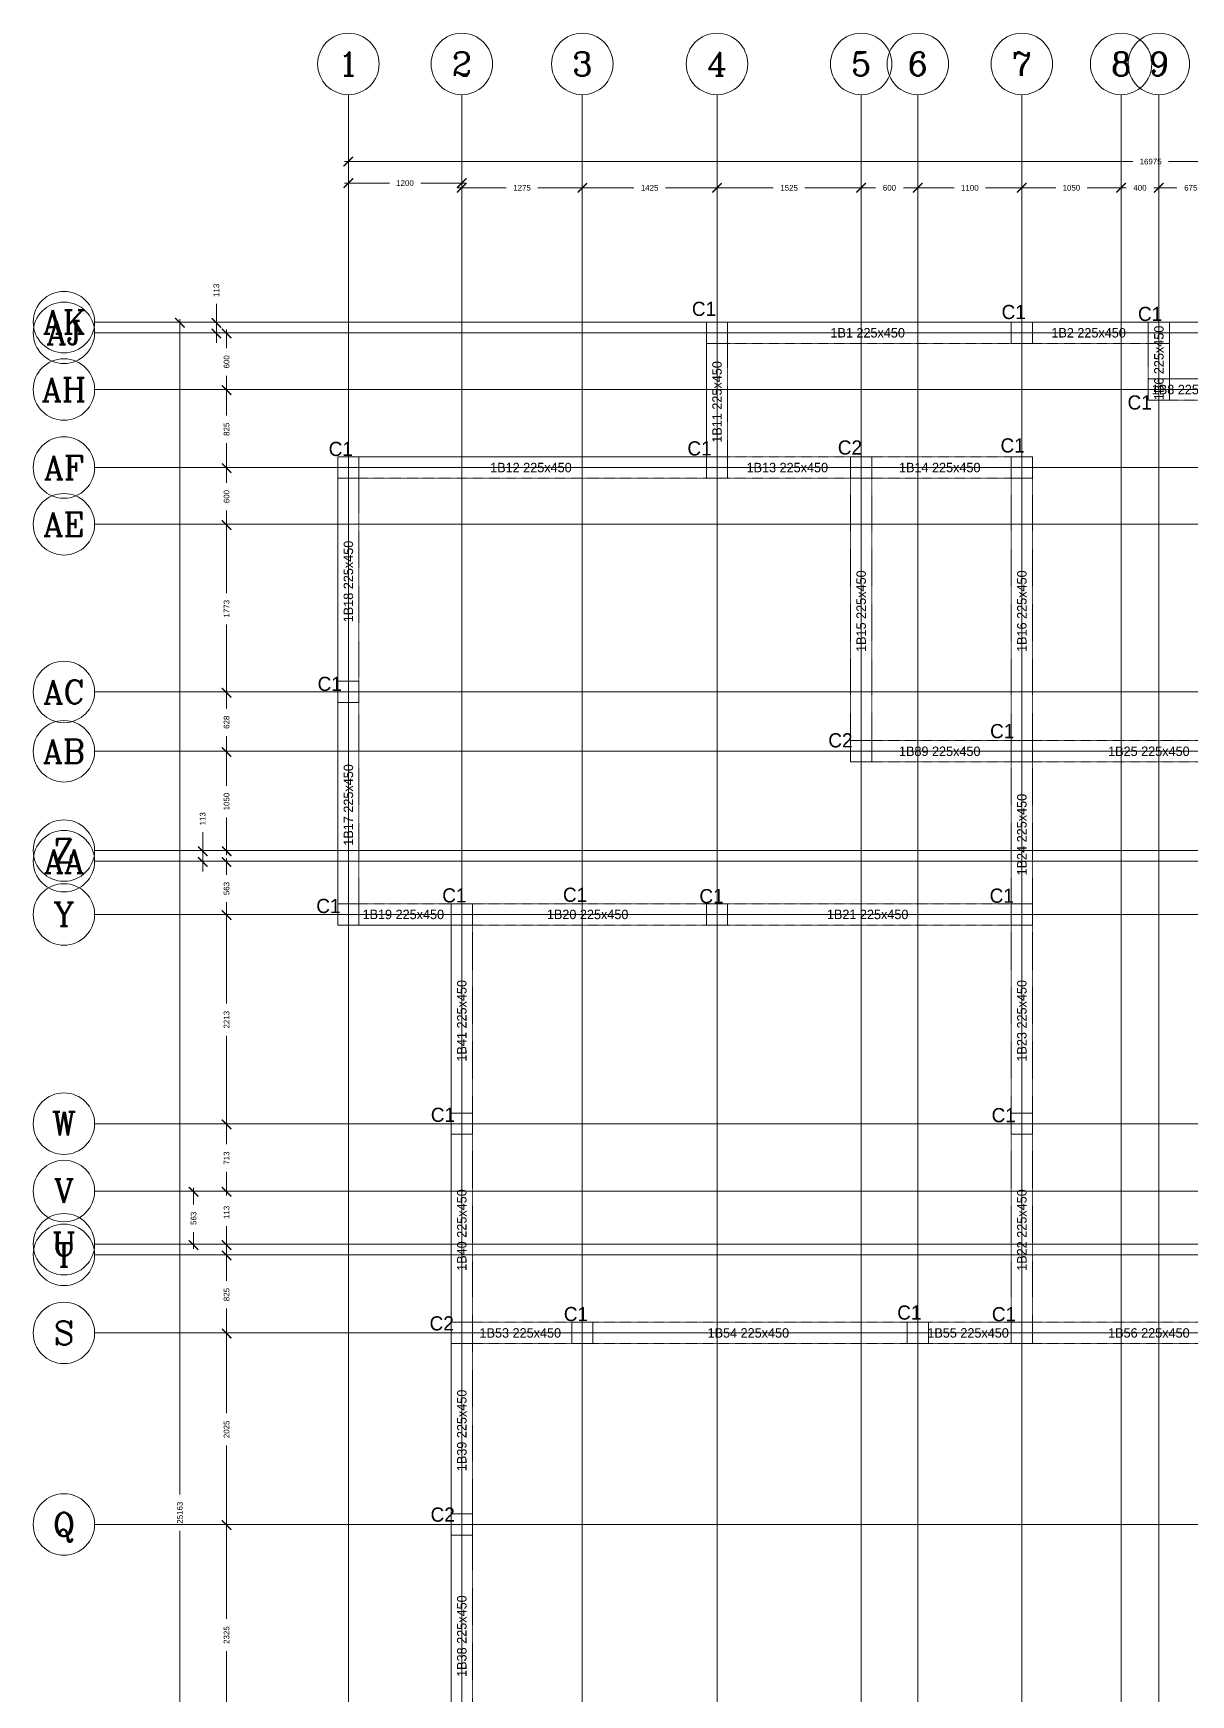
# Model space of a CAD drawing. Header units: inches. Extents: x 63905 to 122805, y 38716 to 73428.
# Drawn here: x 63905 to 76152, y 55669 to 73237 of the extents above; entities that cross this region are included whole.
import ezdxf
from ezdxf.enums import TextEntityAlignment as Align

# ---------------------------------------------------------------- set-up
doc = ezdxf.new("R2010")
doc.units = ezdxf.units.IN
doc.header["$MEASUREMENT"] = 0
doc.linetypes.add('CENTER2', pattern=[0.7, 0.5, -0.1, 0, -0.1])
doc.linetypes.add('HIDDEN2', pattern=[0.1875, 0.125, -0.0625])
doc.layers.get('Defpoints').update_dxf_attribs({"lineweight": 9})
for name, color, linetype, lineweight in [('Axis_1', 8, 'CENTER2', 0), ('Axis_2', 8, 'CENTER2', 0), ('AxisBalloons_1', 150, 'ByLayer', 0), ('AxisBalloons_2', 150, 'ByLayer', 0), ('AxisText_1', 18, 'ByLayer', 0), ('AxisText_2', 18, 'ByLayer', 0), ('Beam', 3, 'HIDDEN2', 0), ('BeamText', 5, 'ByLayer', 0), ('Column', 1, 'ByLayer', 0), ('ELMLAB', 2, 'Continuous', 0)]:
    doc.layers.add(name, color=color, linetype=linetype, lineweight=lineweight)
doc.styles.add('AxisText_1', font='ROMANC', dxfattribs={"height": 50})
doc.styles.add('AxisText_2', font='ROMANC', dxfattribs={"height": 50})
doc.styles.add('BeamText', font='TXT', dxfattribs={"height": 1000})
doc.styles.add('FootingText', font='TXT', dxfattribs={"height": 1500})
doc.styles.get("Standard").update_dxf_attribs({"font": 'arial.ttf'})
doc.dimstyles.new('DAMMY D', dxfattribs={"dimtxt": 60, "dimasz": 100, "dimexe": 100, "dimexo": 100, "dimgap": 80, "dimtad": 0, "dimdec": 0, "dimtxsty": 'Standard', "dimblk": 'ARCHTICK', "dimcen": 2.5, "dimdle": 40, "dimse1": 1, "dimse2": 1, "dimclrd": 7, "dimclre": 256, "dimclrt": 7, "dimadec": 0, "dimazin": 0, "dimtfac": 1, "dimtdec": 0, "dimtmove": 0, "dimatfit": 3, "dimldrblk": 'ARCHTICK', "dimfxl": 0.18, "dimlwd": -1, "dimlwe": -1, "dimarcsym": 0})

# ---------------------------------------------------------------- blocks, each defined once
blk = doc.blocks.new('_ArchTick')
at = {"color": 0, "linetype": 'ByBlock', "const_width": 0.15}
blk.add_lwpolyline([(-0.5, -0.5), (0.5, 0.5)], dxfattribs=at)
blk = doc.blocks.new('*D87')
at = {"layer": 'Defpoints', "color": 0, "transparency": 16777216}
for p in [(67239, 72580), (68439, 72580), (68439, 71653)]:
    blk.add_point(p, dxfattribs=at)
at = {"layer": 'ELMLAB', "color": 7, "transparency": 16777216}
for p, q in [((67199, 71653), (67673, 71653)), ((68479, 71653), (68006, 71653))]:
    blk.add_line(p, q, dxfattribs=at)
at = {"layer": 'ELMLAB', "color": 7, "transparency": 16777216, "xscale": 100, "yscale": 100, "zscale": 100, "rotation": 180}
blk.add_blockref('_ArchTick', (67239, 71653), dxfattribs=at)
at = {"layer": 'ELMLAB', "color": 7, "transparency": 16777216, "xscale": 100, "yscale": 100, "zscale": 100}
blk.add_blockref('_ArchTick', (68439, 71653), dxfattribs=at)
at = {"layer": 'ELMLAB', "color": 7, "transparency": 16777216, "insert": (67839, 71653), "char_height": 60, "attachment_point": 5}
blk.add_mtext('1200', dxfattribs=at)
blk = doc.blocks.new('*D88')
at = {"layer": 'Defpoints', "color": 0, "transparency": 16777216}
for p in [(68439, 72580), (69714, 72580), (69714, 71603)]:
    blk.add_point(p, dxfattribs=at)
at = {"layer": 'ELMLAB', "color": 7, "transparency": 16777216}
for p, q in [((68399, 71603), (68910, 71603)), ((69754, 71603), (69244, 71603))]:
    blk.add_line(p, q, dxfattribs=at)
at = {"layer": 'ELMLAB', "color": 7, "transparency": 16777216, "xscale": 100, "yscale": 100, "zscale": 100, "rotation": 180}
blk.add_blockref('_ArchTick', (68439, 71603), dxfattribs=at)
at = {"layer": 'ELMLAB', "color": 7, "transparency": 16777216, "xscale": 100, "yscale": 100, "zscale": 100}
blk.add_blockref('_ArchTick', (69714, 71603), dxfattribs=at)
at = {"layer": 'ELMLAB', "color": 7, "transparency": 16777216, "insert": (69077, 71603), "char_height": 60, "attachment_point": 5}
blk.add_mtext('1275', dxfattribs=at)
blk = doc.blocks.new('*D89')
at = {"layer": 'Defpoints', "color": 0, "transparency": 16777216}
for p in [(69714, 72580), (71139, 72580), (71139, 71603)]:
    blk.add_point(p, dxfattribs=at)
at = {"layer": 'ELMLAB', "color": 7, "transparency": 16777216}
for p, q in [((69674, 71603), (70260, 71603)), ((71179, 71603), (70594, 71603))]:
    blk.add_line(p, q, dxfattribs=at)
at = {"layer": 'ELMLAB', "color": 7, "transparency": 16777216, "xscale": 100, "yscale": 100, "zscale": 100, "rotation": 180}
blk.add_blockref('_ArchTick', (69714, 71603), dxfattribs=at)
at = {"layer": 'ELMLAB', "color": 7, "transparency": 16777216, "xscale": 100, "yscale": 100, "zscale": 100}
blk.add_blockref('_ArchTick', (71139, 71603), dxfattribs=at)
at = {"layer": 'ELMLAB', "color": 7, "transparency": 16777216, "insert": (70427, 71603), "char_height": 60, "attachment_point": 5}
blk.add_mtext('1425', dxfattribs=at)
blk = doc.blocks.new('*D90')
at = {"layer": 'Defpoints', "color": 0, "transparency": 16777216}
for p in [(71139, 72580), (72664, 72580), (72664, 71603)]:
    blk.add_point(p, dxfattribs=at)
at = {"layer": 'ELMLAB', "color": 7, "transparency": 16777216}
for p, q in [((71099, 71603), (71735, 71603)), ((72704, 71603), (72069, 71603))]:
    blk.add_line(p, q, dxfattribs=at)
at = {"layer": 'ELMLAB', "color": 7, "transparency": 16777216, "xscale": 100, "yscale": 100, "zscale": 100, "rotation": 180}
blk.add_blockref('_ArchTick', (71139, 71603), dxfattribs=at)
at = {"layer": 'ELMLAB', "color": 7, "transparency": 16777216, "xscale": 100, "yscale": 100, "zscale": 100}
blk.add_blockref('_ArchTick', (72664, 71603), dxfattribs=at)
at = {"layer": 'ELMLAB', "color": 7, "transparency": 16777216, "insert": (71902, 71603), "char_height": 60, "attachment_point": 5}
blk.add_mtext('1525', dxfattribs=at)
blk = doc.blocks.new('*D91')
at = {"layer": 'Defpoints', "color": 0, "transparency": 16777216}
for p in [(72664, 72580), (73264, 72580), (73264, 71603)]:
    blk.add_point(p, dxfattribs=at)
at = {"layer": 'ELMLAB', "color": 7, "transparency": 16777216}
for p, q in [((72624, 71603), (72818, 71603)), ((73304, 71603), (73111, 71603))]:
    blk.add_line(p, q, dxfattribs=at)
at = {"layer": 'ELMLAB', "color": 7, "transparency": 16777216, "xscale": 100, "yscale": 100, "zscale": 100, "rotation": 180}
blk.add_blockref('_ArchTick', (72664, 71603), dxfattribs=at)
at = {"layer": 'ELMLAB', "color": 7, "transparency": 16777216, "xscale": 100, "yscale": 100, "zscale": 100}
blk.add_blockref('_ArchTick', (73264, 71603), dxfattribs=at)
at = {"layer": 'ELMLAB', "color": 7, "transparency": 16777216, "insert": (72964, 71603), "char_height": 60, "attachment_point": 5}
blk.add_mtext('600', dxfattribs=at)
blk = doc.blocks.new('*D92')
at = {"layer": 'Defpoints', "color": 0, "transparency": 16777216}
for p in [(73264, 72580), (74364, 72580), (74364, 71603)]:
    blk.add_point(p, dxfattribs=at)
at = {"layer": 'ELMLAB', "color": 7, "transparency": 16777216}
for p, q in [((73224, 71603), (73648, 71603)), ((74404, 71603), (73981, 71603))]:
    blk.add_line(p, q, dxfattribs=at)
at = {"layer": 'ELMLAB', "color": 7, "transparency": 16777216, "xscale": 100, "yscale": 100, "zscale": 100, "rotation": 180}
blk.add_blockref('_ArchTick', (73264, 71603), dxfattribs=at)
at = {"layer": 'ELMLAB', "color": 7, "transparency": 16777216, "xscale": 100, "yscale": 100, "zscale": 100}
blk.add_blockref('_ArchTick', (74364, 71603), dxfattribs=at)
at = {"layer": 'ELMLAB', "color": 7, "transparency": 16777216, "insert": (73814, 71603), "char_height": 60, "attachment_point": 5}
blk.add_mtext('1100', dxfattribs=at)
blk = doc.blocks.new('*D93')
at = {"layer": 'Defpoints', "color": 0, "transparency": 16777216}
for p in [(74364, 72580), (75414, 72580), (75414, 71603)]:
    blk.add_point(p, dxfattribs=at)
at = {"layer": 'ELMLAB', "color": 7, "transparency": 16777216}
for p, q in [((74324, 71603), (74723, 71603)), ((75454, 71603), (75056, 71603))]:
    blk.add_line(p, q, dxfattribs=at)
at = {"layer": 'ELMLAB', "color": 7, "transparency": 16777216, "xscale": 100, "yscale": 100, "zscale": 100, "rotation": 180}
blk.add_blockref('_ArchTick', (74364, 71603), dxfattribs=at)
at = {"layer": 'ELMLAB', "color": 7, "transparency": 16777216, "xscale": 100, "yscale": 100, "zscale": 100}
blk.add_blockref('_ArchTick', (75414, 71603), dxfattribs=at)
at = {"layer": 'ELMLAB', "color": 7, "transparency": 16777216, "insert": (74889, 71603), "char_height": 60, "attachment_point": 5}
blk.add_mtext('1050', dxfattribs=at)
blk = doc.blocks.new('*D94')
at = {"layer": 'Defpoints', "color": 0, "transparency": 16777216}
for p in [(75414, 72580), (75814, 72580), (75814, 71603)]:
    blk.add_point(p, dxfattribs=at)
at = {"layer": 'ELMLAB', "color": 7, "transparency": 16777216}
for p, q in [((75414, 71603), (75314, 71603)), ((75414, 71603), (75467, 71603)), ((75814, 71603), (75762, 71603)), ((75814, 71603), (75914, 71603))]:
    blk.add_line(p, q, dxfattribs=at)
at = {"layer": 'ELMLAB', "color": 7, "transparency": 16777216, "xscale": 100, "yscale": 100, "zscale": 100}
blk.add_blockref('_ArchTick', (75414, 71603), dxfattribs=at)
at = {"layer": 'ELMLAB', "color": 7, "transparency": 16777216, "xscale": 100, "yscale": 100, "zscale": 100, "rotation": 180}
blk.add_blockref('_ArchTick', (75814, 71603), dxfattribs=at)
at = {"layer": 'ELMLAB', "color": 7, "transparency": 16777216, "insert": (75614, 71603), "char_height": 60, "attachment_point": 5}
blk.add_mtext('400', dxfattribs=at)
blk = doc.blocks.new('*D95')
at = {"layer": 'Defpoints', "color": 0, "transparency": 16777216}
for p in [(75814, 72580), (76489, 72580), (76489, 71603)]:
    blk.add_point(p, dxfattribs=at)
at = {"layer": 'ELMLAB', "color": 7, "transparency": 16777216}
for p, q in [((75774, 71603), (76005, 71603)), ((76529, 71603), (76299, 71603))]:
    blk.add_line(p, q, dxfattribs=at)
at = {"layer": 'ELMLAB', "color": 7, "transparency": 16777216, "xscale": 100, "yscale": 100, "zscale": 100, "rotation": 180}
blk.add_blockref('_ArchTick', (75814, 71603), dxfattribs=at)
at = {"layer": 'ELMLAB', "color": 7, "transparency": 16777216, "xscale": 100, "yscale": 100, "zscale": 100}
blk.add_blockref('_ArchTick', (76489, 71603), dxfattribs=at)
at = {"layer": 'ELMLAB', "color": 7, "transparency": 16777216, "insert": (76152, 71603), "char_height": 60, "attachment_point": 5}
blk.add_mtext('675', dxfattribs=at)
blk = doc.blocks.new('*D103')
at = {"layer": 'Defpoints', "color": 0, "transparency": 16777216}
for p in [(67239, 72580), (84214, 72580), (84214, 71880)]:
    blk.add_point(p, dxfattribs=at)
at = {"layer": 'ELMLAB', "color": 7, "transparency": 16777216}
for p, q in [((67199, 71880), (75537, 71880)), ((84254, 71880), (75917, 71880))]:
    blk.add_line(p, q, dxfattribs=at)
at = {"layer": 'ELMLAB', "color": 7, "transparency": 16777216, "xscale": 100, "yscale": 100, "zscale": 100, "rotation": 180}
blk.add_blockref('_ArchTick', (67239, 71880), dxfattribs=at)
at = {"layer": 'ELMLAB', "color": 7, "transparency": 16777216, "xscale": 100, "yscale": 100, "zscale": 100}
blk.add_blockref('_ArchTick', (84214, 71880), dxfattribs=at)
at = {"layer": 'ELMLAB', "color": 7, "transparency": 16777216, "insert": (75727, 71880), "char_height": 60, "attachment_point": 5}
blk.add_mtext('16975', dxfattribs=at)
blk = doc.blocks.new('*D112')
at = {"layer": 'Defpoints', "color": 0, "transparency": 16777216}
for p in [(64555, 57463), (65951, 57463), (64555, 55138)]:
    blk.add_point(p, dxfattribs=at)
at = {"layer": 'ELMLAB', "color": 7, "transparency": 16777216}
for p, q in [((65951, 57503), (65951, 56471)), ((65951, 55098), (65951, 56130))]:
    blk.add_line(p, q, dxfattribs=at)
at = {"layer": 'ELMLAB', "color": 7, "transparency": 16777216, "xscale": 100, "yscale": 100, "zscale": 100}
for p, rotation in [((65951, 57463), 90), ((65951, 55138), 270)]:
    blk.add_blockref('_ArchTick', p, dxfattribs=dict(at, rotation=rotation))
at = {"layer": 'ELMLAB', "color": 7, "transparency": 16777216, "insert": (65951, 56300), "char_height": 60, "attachment_point": 5, "rotation": 90}
blk.add_mtext('2325', dxfattribs=at)
blk = doc.blocks.new('*D113')
at = {"layer": 'Defpoints', "color": 0, "transparency": 16777216}
for p in [(64555, 59488), (65951, 59488), (64555, 57463)]:
    blk.add_point(p, dxfattribs=at)
at = {"layer": 'ELMLAB', "color": 7, "transparency": 16777216}
for p, q in [((65951, 59528), (65951, 58646)), ((65951, 57423), (65951, 58305))]:
    blk.add_line(p, q, dxfattribs=at)
at = {"layer": 'ELMLAB', "color": 7, "transparency": 16777216, "xscale": 100, "yscale": 100, "zscale": 100}
for p, rotation in [((65951, 59488), 90), ((65951, 57463), 270)]:
    blk.add_blockref('_ArchTick', p, dxfattribs=dict(at, rotation=rotation))
at = {"layer": 'ELMLAB', "color": 7, "transparency": 16777216, "insert": (65951, 58475), "char_height": 60, "attachment_point": 5, "rotation": 90}
blk.add_mtext('2025', dxfattribs=at)
blk = doc.blocks.new('*D114')
at = {"layer": 'Defpoints', "color": 0, "transparency": 16777216}
for p in [(64555, 60313), (65951, 60313), (64555, 59488)]:
    blk.add_point(p, dxfattribs=at)
at = {"layer": 'ELMLAB', "color": 7, "transparency": 16777216}
for p, q in [((65951, 60353), (65951, 60047)), ((65951, 59448), (65951, 59754))]:
    blk.add_line(p, q, dxfattribs=at)
at = {"layer": 'ELMLAB', "color": 7, "transparency": 16777216, "xscale": 100, "yscale": 100, "zscale": 100}
for p, rotation in [((65951, 60313), 90), ((65951, 59488), 270)]:
    blk.add_blockref('_ArchTick', p, dxfattribs=dict(at, rotation=rotation))
at = {"layer": 'ELMLAB', "color": 7, "transparency": 16777216, "insert": (65951, 59900), "char_height": 60, "attachment_point": 5, "rotation": 90}
blk.add_mtext('825', dxfattribs=at)
blk = doc.blocks.new('*D115')
at = {"layer": 'Defpoints', "color": 0, "transparency": 16777216}
for p in [(64555, 60425), (64555, 60313), (65951, 60425)]:
    blk.add_point(p, dxfattribs=at)
at = {"layer": 'ELMLAB', "color": 7, "transparency": 16777216}
for p, q in [((65951, 60425), (65951, 60625)), ((65951, 60313), (65951, 60425)), ((65951, 60313), (65951, 60213))]:
    blk.add_line(p, q, dxfattribs=at)
at = {"layer": 'ELMLAB', "color": 7, "transparency": 16777216, "xscale": 100, "yscale": 100, "zscale": 100}
for p, rotation in [((65951, 60425), 270), ((65951, 60313), 90)]:
    blk.add_blockref('_ArchTick', p, dxfattribs=dict(at, rotation=rotation))
at = {"layer": 'ELMLAB', "color": 7, "transparency": 16777216, "insert": (65951, 60769), "char_height": 60, "attachment_point": 5, "rotation": 90}
blk.add_mtext('113', dxfattribs=at)
blk = doc.blocks.new('*D116')
at = {"layer": 'Defpoints', "color": 0, "transparency": 16777216}
for p in [(65602, 60988), (65602, 60988), (65602, 60425)]:
    blk.add_point(p, dxfattribs=at)
at = {"layer": 'ELMLAB', "color": 7, "transparency": 16777216}
for p, q in [((65602, 61028), (65602, 60853)), ((65602, 60385), (65602, 60560))]:
    blk.add_line(p, q, dxfattribs=at)
at = {"layer": 'ELMLAB', "color": 7, "transparency": 16777216, "xscale": 100, "yscale": 100, "zscale": 100}
for p, rotation in [((65602, 60988), 90), ((65602, 60425), 270)]:
    blk.add_blockref('_ArchTick', p, dxfattribs=dict(at, rotation=rotation))
at = {"layer": 'ELMLAB', "color": 7, "transparency": 16777216, "insert": (65602, 60707), "char_height": 60, "attachment_point": 5, "rotation": 90}
blk.add_mtext('563', dxfattribs=at)
blk = doc.blocks.new('*D117')
at = {"layer": 'Defpoints', "color": 0, "transparency": 16777216}
for p in [(64555, 61700), (65951, 61700), (64555, 60988)]:
    blk.add_point(p, dxfattribs=at)
at = {"layer": 'ELMLAB', "color": 7, "transparency": 16777216}
for p, q in [((65951, 61740), (65951, 61490)), ((65951, 60948), (65951, 61198))]:
    blk.add_line(p, q, dxfattribs=at)
at = {"layer": 'ELMLAB', "color": 7, "transparency": 16777216, "xscale": 100, "yscale": 100, "zscale": 100}
for p, rotation in [((65951, 61700), 90), ((65951, 60988), 270)]:
    blk.add_blockref('_ArchTick', p, dxfattribs=dict(at, rotation=rotation))
at = {"layer": 'ELMLAB', "color": 7, "transparency": 16777216, "insert": (65951, 61344), "char_height": 60, "attachment_point": 5, "rotation": 90}
blk.add_mtext('713', dxfattribs=at)
blk = doc.blocks.new('*D118')
at = {"layer": 'Defpoints', "color": 0, "transparency": 16777216}
for p in [(64555, 63913), (65951, 63913), (64555, 61700)]:
    blk.add_point(p, dxfattribs=at)
at = {"layer": 'ELMLAB', "color": 7, "transparency": 16777216}
for p, q in [((65951, 63953), (65951, 62977)), ((65951, 61660), (65951, 62636))]:
    blk.add_line(p, q, dxfattribs=at)
at = {"layer": 'ELMLAB', "color": 7, "transparency": 16777216, "xscale": 100, "yscale": 100, "zscale": 100}
for p, rotation in [((65951, 63913), 90), ((65951, 61700), 270)]:
    blk.add_blockref('_ArchTick', p, dxfattribs=dict(at, rotation=rotation))
at = {"layer": 'ELMLAB', "color": 7, "transparency": 16777216, "insert": (65951, 62807), "char_height": 60, "attachment_point": 5, "rotation": 90}
blk.add_mtext('2213', dxfattribs=at)
blk = doc.blocks.new('*D119')
at = {"layer": 'Defpoints', "color": 0, "transparency": 16777216}
for p in [(64555, 64475), (65951, 64475), (64555, 63913)]:
    blk.add_point(p, dxfattribs=at)
at = {"layer": 'ELMLAB', "color": 7, "transparency": 16777216}
for p, q in [((65951, 64515), (65951, 64340)), ((65951, 63873), (65951, 64048))]:
    blk.add_line(p, q, dxfattribs=at)
at = {"layer": 'ELMLAB', "color": 7, "transparency": 16777216, "xscale": 100, "yscale": 100, "zscale": 100}
for p, rotation in [((65951, 64475), 90), ((65951, 63913), 270)]:
    blk.add_blockref('_ArchTick', p, dxfattribs=dict(at, rotation=rotation))
at = {"layer": 'ELMLAB', "color": 7, "transparency": 16777216, "insert": (65951, 64194), "char_height": 60, "attachment_point": 5, "rotation": 90}
blk.add_mtext('563', dxfattribs=at)
blk = doc.blocks.new('*D120')
at = {"layer": 'Defpoints', "color": 0, "transparency": 16777216}
for p in [(64555, 64588), (65698, 64588), (64555, 64475)]:
    blk.add_point(p, dxfattribs=at)
at = {"layer": 'ELMLAB', "color": 7, "transparency": 16777216}
for p, q in [((65698, 64588), (65698, 64788)), ((65698, 64475), (65698, 64588)), ((65698, 64475), (65698, 64375))]:
    blk.add_line(p, q, dxfattribs=at)
at = {"layer": 'ELMLAB', "color": 7, "transparency": 16777216, "xscale": 100, "yscale": 100, "zscale": 100}
for p, rotation in [((65698, 64588), 270), ((65698, 64475), 90)]:
    blk.add_blockref('_ArchTick', p, dxfattribs=dict(at, rotation=rotation))
at = {"layer": 'ELMLAB', "color": 7, "transparency": 16777216, "insert": (65698, 64931), "char_height": 60, "attachment_point": 5, "rotation": 90}
blk.add_mtext('113', dxfattribs=at)
blk = doc.blocks.new('*D121')
at = {"layer": 'Defpoints', "color": 0, "transparency": 16777216}
for p in [(64555, 65638), (65951, 65638), (64555, 64588)]:
    blk.add_point(p, dxfattribs=at)
at = {"layer": 'ELMLAB', "color": 7, "transparency": 16777216}
for p, q in [((65951, 65678), (65951, 65279)), ((65951, 64548), (65951, 64946))]:
    blk.add_line(p, q, dxfattribs=at)
at = {"layer": 'ELMLAB', "color": 7, "transparency": 16777216, "xscale": 100, "yscale": 100, "zscale": 100}
for p, rotation in [((65951, 65638), 90), ((65951, 64588), 270)]:
    blk.add_blockref('_ArchTick', p, dxfattribs=dict(at, rotation=rotation))
at = {"layer": 'ELMLAB', "color": 7, "transparency": 16777216, "insert": (65951, 65113), "char_height": 60, "attachment_point": 5, "rotation": 90}
blk.add_mtext('1050', dxfattribs=at)
blk = doc.blocks.new('*D122')
at = {"layer": 'Defpoints', "color": 0, "transparency": 16777216}
for p in [(64555, 66265), (65951, 66265), (64555, 65638)]:
    blk.add_point(p, dxfattribs=at)
at = {"layer": 'ELMLAB', "color": 7, "transparency": 16777216}
for p, q in [((65951, 66305), (65951, 66098)), ((65951, 65598), (65951, 65805))]:
    blk.add_line(p, q, dxfattribs=at)
at = {"layer": 'ELMLAB', "color": 7, "transparency": 16777216, "xscale": 100, "yscale": 100, "zscale": 100}
for p, rotation in [((65951, 66265), 90), ((65951, 65638), 270)]:
    blk.add_blockref('_ArchTick', p, dxfattribs=dict(at, rotation=rotation))
at = {"layer": 'ELMLAB', "color": 7, "transparency": 16777216, "insert": (65951, 65952), "char_height": 60, "attachment_point": 5, "rotation": 90}
blk.add_mtext('628', dxfattribs=at)
blk = doc.blocks.new('*D123')
at = {"layer": 'Defpoints', "color": 0, "transparency": 16777216}
for p in [(64555, 68038), (65951, 68038), (64555, 66265)]:
    blk.add_point(p, dxfattribs=at)
at = {"layer": 'ELMLAB', "color": 7, "transparency": 16777216}
for p, q in [((65951, 68078), (65951, 67318)), ((65951, 66225), (65951, 66985))]:
    blk.add_line(p, q, dxfattribs=at)
at = {"layer": 'ELMLAB', "color": 7, "transparency": 16777216, "xscale": 100, "yscale": 100, "zscale": 100}
for p, rotation in [((65951, 68038), 90), ((65951, 66265), 270)]:
    blk.add_blockref('_ArchTick', p, dxfattribs=dict(at, rotation=rotation))
at = {"layer": 'ELMLAB', "color": 7, "transparency": 16777216, "insert": (65951, 67152), "char_height": 60, "attachment_point": 5, "rotation": 90}
blk.add_mtext('1773', dxfattribs=at)
blk = doc.blocks.new('*D124')
at = {"layer": 'Defpoints', "color": 0, "transparency": 16777216}
for p in [(64555, 68638), (65951, 68638), (64555, 68038)]:
    blk.add_point(p, dxfattribs=at)
at = {"layer": 'ELMLAB', "color": 7, "transparency": 16777216}
for p, q in [((65951, 68678), (65951, 68484)), ((65951, 67998), (65951, 68191))]:
    blk.add_line(p, q, dxfattribs=at)
at = {"layer": 'ELMLAB', "color": 7, "transparency": 16777216, "xscale": 100, "yscale": 100, "zscale": 100}
for p, rotation in [((65951, 68638), 90), ((65951, 68038), 270)]:
    blk.add_blockref('_ArchTick', p, dxfattribs=dict(at, rotation=rotation))
at = {"layer": 'ELMLAB', "color": 7, "transparency": 16777216, "insert": (65951, 68338), "char_height": 60, "attachment_point": 5, "rotation": 90}
blk.add_mtext('600', dxfattribs=at)
blk = doc.blocks.new('*D125')
at = {"layer": 'Defpoints', "color": 0, "transparency": 16777216}
for p in [(64555, 69463), (65951, 69463), (64555, 68638)]:
    blk.add_point(p, dxfattribs=at)
at = {"layer": 'ELMLAB', "color": 7, "transparency": 16777216}
for p, q in [((65951, 69503), (65951, 69197)), ((65951, 68598), (65951, 68904))]:
    blk.add_line(p, q, dxfattribs=at)
at = {"layer": 'ELMLAB', "color": 7, "transparency": 16777216, "xscale": 100, "yscale": 100, "zscale": 100}
for p, rotation in [((65951, 69463), 90), ((65951, 68638), 270)]:
    blk.add_blockref('_ArchTick', p, dxfattribs=dict(at, rotation=rotation))
at = {"layer": 'ELMLAB', "color": 7, "transparency": 16777216, "insert": (65951, 69050), "char_height": 60, "attachment_point": 5, "rotation": 90}
blk.add_mtext('825', dxfattribs=at)
blk = doc.blocks.new('*D126')
at = {"layer": 'Defpoints', "color": 0, "transparency": 16777216}
for p in [(64555, 70063), (65951, 70063), (64555, 69463)]:
    blk.add_point(p, dxfattribs=at)
at = {"layer": 'ELMLAB', "color": 7, "transparency": 16777216}
for p, q in [((65951, 70103), (65951, 69909)), ((65951, 69423), (65951, 69616))]:
    blk.add_line(p, q, dxfattribs=at)
at = {"layer": 'ELMLAB', "color": 7, "transparency": 16777216, "xscale": 100, "yscale": 100, "zscale": 100}
for p, rotation in [((65951, 70063), 90), ((65951, 69463), 270)]:
    blk.add_blockref('_ArchTick', p, dxfattribs=dict(at, rotation=rotation))
at = {"layer": 'ELMLAB', "color": 7, "transparency": 16777216, "insert": (65951, 69763), "char_height": 60, "attachment_point": 5, "rotation": 90}
blk.add_mtext('600', dxfattribs=at)
blk = doc.blocks.new('*D127')
at = {"layer": 'Defpoints', "color": 0, "transparency": 16777216}
for p in [(64555, 70175), (65843, 70175), (64555, 70063)]:
    blk.add_point(p, dxfattribs=at)
at = {"layer": 'ELMLAB', "color": 7, "transparency": 16777216}
for p, q in [((65843, 70175), (65843, 70375)), ((65843, 70063), (65843, 70175)), ((65843, 70063), (65843, 69963))]:
    blk.add_line(p, q, dxfattribs=at)
at = {"layer": 'ELMLAB', "color": 7, "transparency": 16777216, "xscale": 100, "yscale": 100, "zscale": 100}
for p, rotation in [((65843, 70175), 270), ((65843, 70063), 90)]:
    blk.add_blockref('_ArchTick', p, dxfattribs=dict(at, rotation=rotation))
at = {"layer": 'ELMLAB', "color": 7, "transparency": 16777216, "insert": (65843, 70519), "char_height": 60, "attachment_point": 5, "rotation": 90}
blk.add_mtext('113', dxfattribs=at)
blk = doc.blocks.new('*D128')
at = {"layer": 'Defpoints', "color": 0, "transparency": 16777216}
for p in [(64555, 70175), (64555, 45013), (65457, 45013)]:
    blk.add_point(p, dxfattribs=at)
at = {"layer": 'ELMLAB', "color": 7, "transparency": 16777216}
for p, q in [((65457, 70215), (65457, 57787)), ((65457, 44973), (65457, 57401))]:
    blk.add_line(p, q, dxfattribs=at)
at = {"layer": 'ELMLAB', "color": 7, "transparency": 16777216, "xscale": 100, "yscale": 100, "zscale": 100}
for p, rotation in [((65457, 70175), 90), ((65457, 45013), 270)]:
    blk.add_blockref('_ArchTick', p, dxfattribs=dict(at, rotation=rotation))
at = {"layer": 'ELMLAB', "color": 7, "transparency": 16777216, "insert": (65457, 57594), "char_height": 60, "attachment_point": 5, "rotation": 90}
blk.add_mtext('25163', dxfattribs=at)

msp = doc.modelspace()

# ---------------------------------------------------------------- linework, layer by layer
at = {"layer": 'Axis_1'}
for p, q in [((64555.2, 70182.5), (86639.6, 70182.5)), ((64555.2, 70070), (86639.6, 70070)), ((64555.2, 69470), (86639.6, 69470)), ((64555.2, 68645), (86639.6, 68645)), ((64555.2, 68045), (86639.6, 68045)), ((64555.2, 66272.5), (86639.6, 66272.5)), ((64555.2, 65645), (86639.6, 65645)), ((64555.2, 64595), (86639.6, 64595)), ((64555.2, 64482.5), (86639.6, 64482.5)), ((64555.2, 63920), (86639.6, 63920)), ((64555.2, 61707.5), (86639.6, 61707.5)), ((64555.2, 60995), (86639.6, 60995)), ((64555.2, 60432.5), (86639.6, 60432.5)), ((64555.2, 60320), (86639.6, 60320)), ((64555.2, 59495), (86639.6, 59495)), ((64555.2, 57470), (86639.6, 57470))]:
    msp.add_line(p, q, dxfattribs=at)
at = {"layer": 'Axis_2'}
for p, q in [((67239.4, 42219.1), (67239.4, 72587.4)), ((68439.4, 42219.1), (68439.4, 72587.4)), ((69714.4, 42219.1), (69714.4, 72587.4)), ((71139.4, 42219.1), (71139.4, 72587.4)), ((72664.4, 42219.1), (72664.4, 72587.4)), ((73264.4, 42219.1), (73264.4, 72587.4)), ((74364.4, 42219.1), (74364.4, 72587.4)), ((75414.4, 42219.1), (75414.4, 72587.4)), ((75814.4, 42219.1), (75814.4, 72587.4))]:
    msp.add_line(p, q, dxfattribs=at)
at = {"layer": 'AxisBalloons_1'}
for centre in [(64230.2, 70182.5), (64230.2, 70070), (64230.2, 69470), (64230.2, 68645), (64230.2, 68045), (64230.2, 66272.5), (64230.2, 65645), (64230.2, 64595), (64230.2, 64482.5), (64230.2, 63920), (64230.2, 61707.5), (64230.2, 60995), (64230.2, 60432.5), (64230.2, 60320), (64230.2, 59495), (64230.2, 57470)]:
    msp.add_circle(centre, 325, dxfattribs=at)
at = {"layer": 'AxisBalloons_2'}
for centre in [(67239.4, 72912.4), (68439.4, 72912.4), (69714.4, 72912.4), (71139.4, 72912.4), (72664.4, 72912.4), (73264.4, 72912.4), (74364.4, 72912.4), (75414.4, 72912.4), (75814.4, 72912.4)]:
    msp.add_circle(centre, 325, dxfattribs=at)
at = {"layer": 'Beam', "linetype": 'Continuous'}
for p, q in [((71251.9, 70182.5), (74251.9, 70182.5)), ((74476.9, 70182.5), (75701.9, 70182.5)), ((71026.9, 68757.5), (71026.9, 69957.5)), ((75926.9, 69582.5), (75926.9, 69957.5)), ((75926.9, 69582.5), (76376.9, 69582.5)), ((67351.9, 68757.5), (71026.9, 68757.5)), ((67126.9, 66385), (67126.9, 68532.5)), ((67126.9, 64032.5), (67126.9, 66160)), ((67351.9, 63807.5), (68326.9, 63807.5)), ((68326.9, 61820), (68326.9, 63807.5)), ((68326.9, 59607.5), (68326.9, 61595)), ((68326.9, 57582.5), (68326.9, 59382.5)), ((68326.9, 55257.5), (68326.9, 57357.5))]:
    msp.add_line(p, q, dxfattribs=at)
at = {"layer": 'Beam'}
for p, q in [((71251.9, 69957.5), (74251.9, 69957.5)), ((71251.9, 68757.5), (71251.9, 69957.5)), ((74476.9, 69957.5), (75701.9, 69957.5)), ((75701.9, 69582.5), (75701.9, 69957.5)), ((75926.9, 69357.5), (76376.9, 69357.5)), ((71251.9, 68757.5), (72551.9, 68757.5)), ((72776.9, 68757.5), (74251.9, 68757.5)), ((67351.9, 68532.5), (71026.9, 68532.5)), ((67351.9, 66385), (67351.9, 68532.5)), ((71251.9, 68532.5), (72551.9, 68532.5)), ((72551.9, 65757.5), (72551.9, 68532.5)), ((72776.9, 68532.5), (74251.9, 68532.5)), ((72776.9, 65757.5), (72776.9, 68532.5)), ((74251.9, 65757.5), (74251.9, 68532.5)), ((74476.9, 65757.5), (74476.9, 68532.5)), ((67351.9, 64032.5), (67351.9, 66160)), ((72776.9, 65757.5), (74251.9, 65757.5)), ((74476.9, 65757.5), (76976.9, 65757.5)), ((72776.9, 65532.5), (74251.9, 65532.5)), ((74251.9, 64032.5), (74251.9, 65532.5)), ((74476.9, 64032.5), (74476.9, 65532.5)), ((74476.9, 65532.5), (76976.9, 65532.5)), ((67351.9, 64032.5), (68326.9, 64032.5)), ((68551.9, 64032.5), (71026.9, 64032.5)), ((71251.9, 64032.5), (74251.9, 64032.5)), ((68551.9, 63807.5), (71026.9, 63807.5)), ((68551.9, 61820), (68551.9, 63807.5)), ((71251.9, 63807.5), (74251.9, 63807.5)), ((74251.9, 61820), (74251.9, 63807.5)), ((74476.9, 61820), (74476.9, 63807.5)), ((68551.9, 59607.5), (68551.9, 61595)), ((74251.9, 59607.5), (74251.9, 61595)), ((74476.9, 59607.5), (74476.9, 61595)), ((68551.9, 59607.5), (69601.9, 59607.5)), ((69826.9, 59607.5), (73151.9, 59607.5)), ((73376.9, 59607.5), (74251.9, 59607.5)), ((74476.9, 59607.5), (76976.9, 59607.5)), ((68551.9, 57582.5), (68551.9, 59382.5)), ((68551.9, 59382.5), (69601.9, 59382.5)), ((69826.9, 59382.5), (73151.9, 59382.5)), ((73376.9, 59382.5), (74251.9, 59382.5)), ((74476.9, 59382.5), (76976.9, 59382.5)), ((68551.9, 55257.5), (68551.9, 57357.5))]:
    msp.add_line(p, q, dxfattribs=at)
at = {"layer": 'Column'}
for points in [[(71026.9, 69957.5), (71251.9, 69957.5), (71251.9, 70182.5), (71026.9, 70182.5)], [(74251.9, 69957.5), (74476.9, 69957.5), (74476.9, 70182.5), (74251.9, 70182.5)], [(75701.9, 69957.5), (75926.9, 69957.5), (75926.9, 70182.5), (75701.9, 70182.5)], [(75701.9, 69357.5), (75926.9, 69357.5), (75926.9, 69582.5), (75701.9, 69582.5)], [(67126.9, 68532.5), (67351.9, 68532.5), (67351.9, 68757.5), (67126.9, 68757.5)], [(71026.9, 68532.5), (71251.9, 68532.5), (71251.9, 68757.5), (71026.9, 68757.5)], [(72551.9, 68532.5), (72776.9, 68532.5), (72776.9, 68757.5), (72551.9, 68757.5)], [(74251.9, 68532.5), (74476.9, 68532.5), (74476.9, 68757.5), (74251.9, 68757.5)], [(67126.9, 66160), (67351.9, 66160), (67351.9, 66385), (67126.9, 66385)], [(72551.9, 65532.5), (72776.9, 65532.5), (72776.9, 65757.5), (72551.9, 65757.5)], [(74251.9, 65532.5), (74476.9, 65532.5), (74476.9, 65757.5), (74251.9, 65757.5)], [(67126.9, 63807.5), (67351.9, 63807.5), (67351.9, 64032.5), (67126.9, 64032.5)], [(68326.9, 63807.5), (68551.9, 63807.5), (68551.9, 64032.5), (68326.9, 64032.5)], [(71026.9, 63807.5), (71251.9, 63807.5), (71251.9, 64032.5), (71026.9, 64032.5)], [(74251.9, 63807.5), (74476.9, 63807.5), (74476.9, 64032.5), (74251.9, 64032.5)], [(68326.9, 61595), (68551.9, 61595), (68551.9, 61820), (68326.9, 61820)], [(74251.9, 61595), (74476.9, 61595), (74476.9, 61820), (74251.9, 61820)], [(68326.9, 59382.5), (68551.9, 59382.5), (68551.9, 59607.5), (68326.9, 59607.5)], [(69601.9, 59382.5), (69826.9, 59382.5), (69826.9, 59607.5), (69601.9, 59607.5)], [(73151.9, 59382.5), (73376.9, 59382.5), (73376.9, 59607.5), (73151.9, 59607.5)], [(74251.9, 59382.5), (74476.9, 59382.5), (74476.9, 59607.5), (74251.9, 59607.5)], [(68326.9, 57357.5), (68551.9, 57357.5), (68551.9, 57582.5), (68326.9, 57582.5)]]:
    msp.add_lwpolyline(points, close=True, dxfattribs=at)

# ---------------------------------------------------------------- texts
at = {"layer": 'AxisText_1', "linetype": 'Continuous', "style": 'AxisText_1'}
for s, p in [('AK', (64230.2, 70182.5)), ('AJ', (64230.2, 70070)), ('AH', (64230.2, 69470)), ('AF', (64230.2, 68645)), ('AE', (64230.2, 68045)), ('AC', (64230.2, 66272.5)), ('AB', (64230.2, 65645)), ('Z', (64230.2, 64595)), ('AA', (64230.2, 64482.5)), ('Y', (64230.2, 63920)), ('W', (64230.2, 61707.5)), ('V', (64230.2, 60995)), ('U', (64230.2, 60432.5)), ('T', (64230.2, 60320)), ('S', (64230.2, 59495)), ('Q', (64230.2, 57470))]:
    msp.add_text(s, height=250, dxfattribs=at).set_placement(p, align=Align.MIDDLE_CENTER)
at = {"layer": 'AxisText_2', "linetype": 'Continuous', "style": 'AxisText_2'}
for s, p in [('1', (67239.4, 72912.4)), ('2', (68439.4, 72912.4)), ('3', (69714.4, 72912.4)), ('4', (71139.4, 72912.4)), ('5', (72664.4, 72912.4)), ('6', (73264.4, 72912.4)), ('7', (74364.4, 72912.4)), ('8', (75414.4, 72912.4)), ('9', (75814.4, 72912.4))]:
    msp.add_text(s, height=250, dxfattribs=at).set_placement(p, align=Align.MIDDLE_CENTER)
at = {"layer": 'Beam', "color": 5, "linetype": 'Continuous', "lineweight": 30, "style": 'FootingText'}
for s, p in [('C1', (70873.6, 70203.1)), ('C1', (74150.1, 70170.1)), ('C1', (75593.1, 70149.6)), ('C1', (75482.6, 69213.1)), ('C1', (67031.1, 68722.1)), ('C1', (70826.1, 68727.6)), ('C2', (72417.6, 68737.1)), ('C1', (74138.6, 68759.1)), ('C1', (66914.1, 66237.6)), ('C1', (74028.6, 65738.1)), ('C2', (72317.1, 65641.1)), ('C1', (68232.6, 64001.1)), ('C1', (69509.6, 64008.1)), ('C1', (70953.1, 63993.1)), ('C1', (74023.6, 63998.6)), ('C1', (66900.1, 63889.6)), ('C1', (68111.6, 61681.1)), ('C1', (74044.6, 61677.6)), ('C1', (69518.6, 59574.6)), ('C1', (73046.1, 59590.1)), ('C1', (74047.1, 59572.6)), ('C2', (68098.6, 59476.1)), ('C2', (68109.1, 57454.1))]:
    msp.add_text(s, height=150, dxfattribs=at).set_placement(p, align=Align.BOTTOM_LEFT)
at = {"layer": 'BeamText', "linetype": 'Continuous', "style": 'BeamText'}
for s, p in [('1B1 225x450 ', (72751.9, 70070)), ('1B2 225x450 ', (75089.4, 70070)), ('1B8 225x450 ', (76151.9, 69470)), ('1B12 225x450 ', (69189.4, 68645)), ('1B13 225x450 ', (71901.9, 68645)), ('1B14 225x450 ', (73514.4, 68645)), ('1B89 225x450 ', (73514.4, 65645)), ('1B25 225x450 ', (75726.9, 65645)), ('1B19 225x450 ', (67839.4, 63920)), ('1B20 225x450 ', (69789.4, 63920)), ('1B21 225x450 ', (72751.9, 63920)), ('1B53 225x450 ', (69076.9, 59495)), ('1B54 225x450 ', (71489.4, 59495)), ('1B55 225x450 ', (73814.4, 59495)), ('1B56 225x450 ', (75726.9, 59495))]:
    msp.add_text(s, height=100, dxfattribs=at).set_placement(p, align=Align.MIDDLE_CENTER)
for s, p in [('1B6 225x450 ', (75814.4, 69770)), ('1B11 225x450 ', (71139.4, 69357.5)), ('1B18 225x450 ', (67239.4, 67458.7)), ('1B15 225x450 ', (72664.4, 67145)), ('1B16 225x450 ', (74364.4, 67145)), ('1B17 225x450 ', (67239.4, 65096.2)), ('1B24 225x450 ', (74364.4, 64782.5)), ('1B41 225x450 ', (68439.4, 62813.7)), ('1B23 225x450 ', (74364.4, 62813.7)), ('1B40 225x450 ', (68439.4, 60601.2)), ('1B22 225x450 ', (74364.4, 60601.2)), ('1B39 225x450 ', (68439.4, 58482.5)), ('1B38 225x450 ', (68439.4, 56307.5))]:
    msp.add_text(s, height=100, rotation=90, dxfattribs=at).set_placement(p, align=Align.MIDDLE_CENTER)

# ---------------------------------------------------------------- dimensions: what is measured, and where the dimension line sits
at = {"layer": 'ELMLAB', "color": 3}
for base, p1, p2, picture, middle in [((68439.4, 71653.2), (67239.4, 72580.2), (68439.4, 72580.2), '*D87', (67839.4, 71653.2)), ((84214.4, 71879.7), (67239.4, 72580.2), (84214.4, 72580.2), '*D103', (75726.9, 71879.7)), ((69714.4, 71603.2), (68439.4, 72580.2), (69714.4, 72580.2), '*D88', (69076.9, 71603.2)), ((71139.4, 71603.2), (69714.4, 72580.2), (71139.4, 72580.2), '*D89', (70426.9, 71603.2)), ((72664.4, 71603.2), (71139.4, 72580.2), (72664.4, 72580.2), '*D90', (71901.9, 71603.2)), ((73264.4, 71603.2), (72664.4, 72580.2), (73264.4, 72580.2), '*D91', (72964.4, 71603.2)), ((74364.4, 71603.2), (73264.4, 72580.2), (74364.4, 72580.2), '*D92', (73814.4, 71603.2)), ((75414.4, 71603.2), (74364.4, 72580.2), (75414.4, 72580.2), '*D93', (74889.4, 71603.2)), ((75814.4, 71603.2), (75414.4, 72580.2), (75814.4, 72580.2), '*D94', (75614.4, 71603.2)), ((76489.4, 71603.2), (75814.4, 72580.2), (76489.4, 72580.2), '*D95', (76151.9, 71603.2))]:
    dim = msp.add_linear_dim(base=base, p1=p1, p2=p2, dimstyle='DAMMY D', dxfattribs=at)
    dim.commit()
    dim.dimension.update_dxf_attribs({"geometry": picture, "text_midpoint": middle})
for base, p1, p2, picture, middle in [((65842.607939, 70175.3152311), (64555.2120755, 70062.8152311), (64555.2120755, 70175.3152311), '*D127', (65842.607939, 70518.7736213)), ((65456.6079, 45012.8142), (64555.2121, 70175.3152), (64555.2121, 45012.8142), '*D128', (65456.6079, 57594.0647)), ((65951.1, 70062.8), (64555.2, 69462.8), (64555.2, 70062.8), '*D126', (65951.1, 69762.8)), ((65951.1, 69462.8), (64555.2, 68637.8), (64555.2, 69462.8), '*D125', (65951.1, 69050.3)), ((65951.1, 68637.8), (64555.2, 68037.8), (64555.2, 68637.8), '*D124', (65951.1, 68337.8)), ((65951.107939, 68037.8152311), (64555.2120755, 66265.3152311), (64555.2120755, 68037.8152311), '*D123', (65951.107939, 67151.5652311)), ((65951.107939, 66265.3152311), (64555.2120755, 65637.8152311), (64555.2120755, 66265.3152311), '*D122', (65951.107939, 65951.5652311)), ((65951.1, 65637.8), (64555.2, 64587.8), (64555.2, 65637.8), '*D121', (65951.1, 65112.8)), ((65951.107939, 64475.3152311), (64555.2120755, 63912.8152311), (64555.2120755, 64475.3152311), '*D119', (65951.107939, 64194.0652311)), ((65951.107939, 63912.8152311), (64555.2120755, 61700.3152311), (64555.2120755, 63912.8152311), '*D118', (65951.107939, 62806.5652311)), ((65951.107939, 61700.3152311), (64555.2120755, 60987.8152311), (64555.2120755, 61700.3152311), '*D117', (65951.107939, 61344.0652311)), ((65601.7120755, 60987.8152311), (65601.7120755, 60425.3152311), (65601.7120755, 60987.8152311), '*D116', (65601.7120755, 60706.5652311)), ((65951.107939, 60425.3152311), (64555.2120755, 60312.8152311), (64555.2120755, 60425.3152311), '*D115', (65951.107939, 60768.7736213)), ((65951.1, 60312.8), (64555.2, 59487.8), (64555.2, 60312.8), '*D114', (65951.1, 59900.3)), ((65951.1, 59487.8), (64555.2, 57462.8), (64555.2, 59487.8), '*D113', (65951.1, 58475.3)), ((65951.1, 57462.8), (64555.2, 55137.8), (64555.2, 57462.8), '*D112', (65951.1, 56300.3))]:
    dim = msp.add_linear_dim(base=base, p1=p1, p2=p2, angle=90, dimstyle='DAMMY D', dxfattribs=at)
    dim.commit()
    dim.dimension.update_dxf_attribs({"geometry": picture, "text_midpoint": middle})
dim = msp.add_linear_dim(base=(65697.607939, 64587.8152311), p1=(64555.2120755, 64475.3152311), p2=(64555.2120755, 64587.8152311), angle=90, dimstyle='DAMMY D', dxfattribs=at)
dim.commit()
dim.dimension.update_dxf_attribs({"geometry": '*D120', "text_midpoint": (65697.607939, 64931.2736213), "dimtype": 160})

doc.saveas('drawing.dxf')
